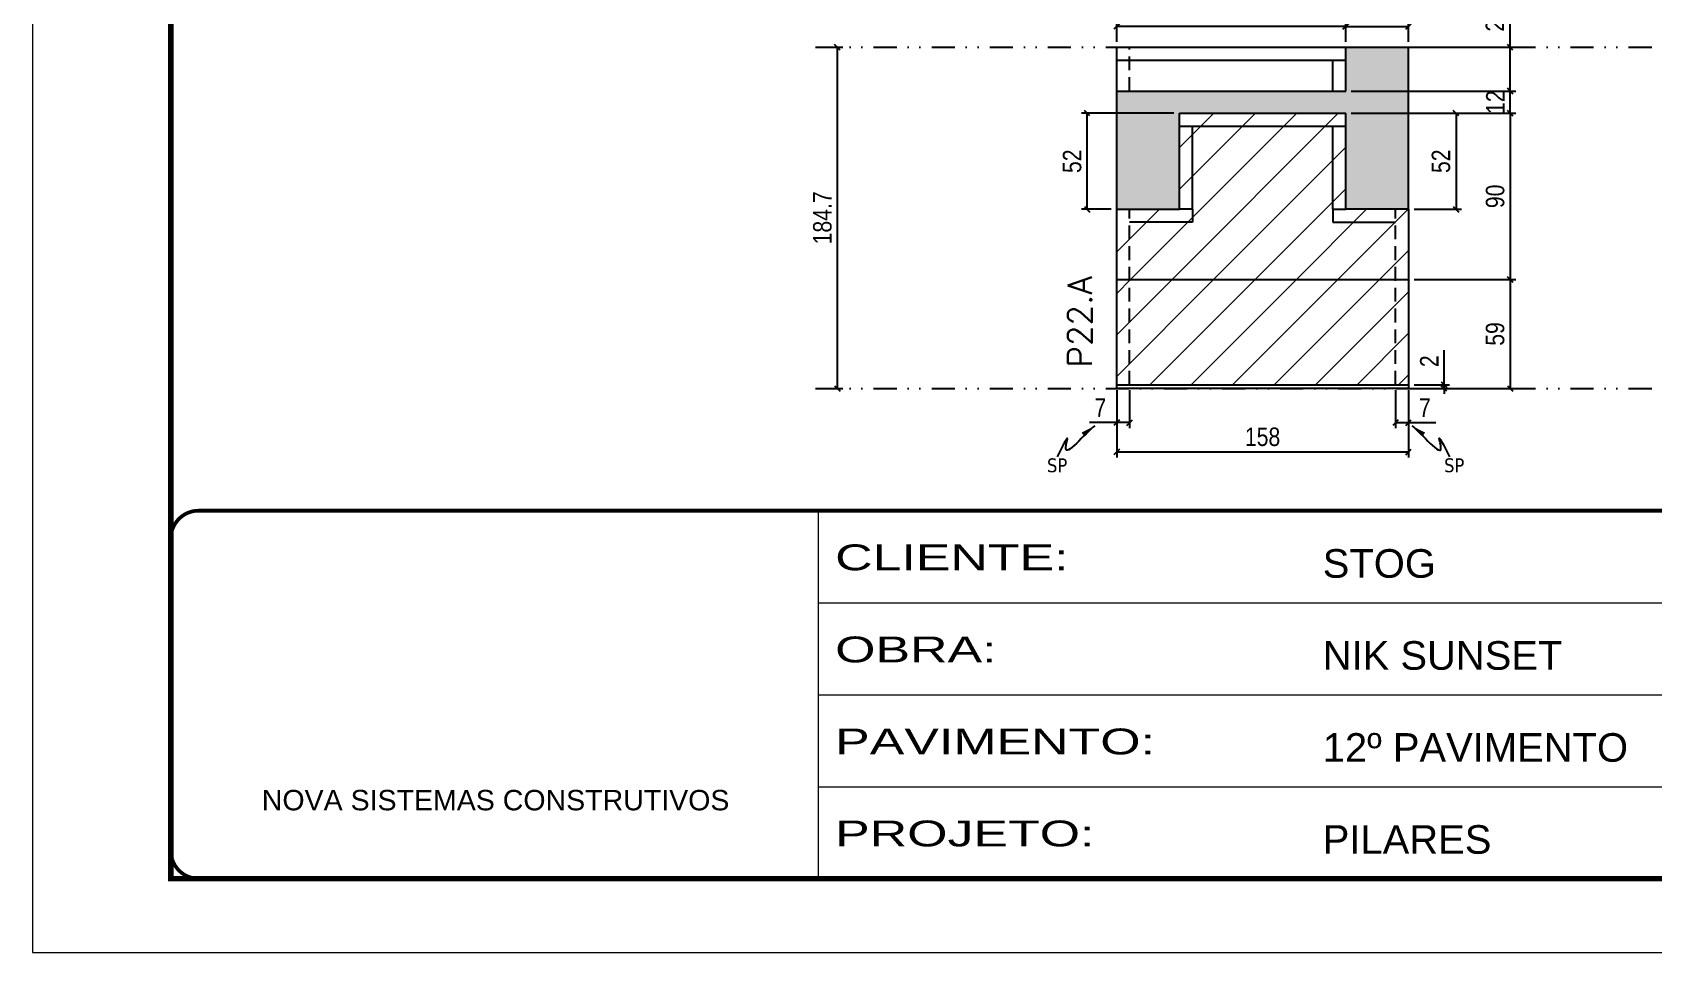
# Model space of a CAD drawing. Extents: x 808 to 7089, y -98 to 17032.
# Drawn here: x 808 to 1686, y 11388 to 11886 of the extents above; entities that cross this region are included whole.
import ezdxf

# ---------------------------------------------------------------- set-up
doc = ezdxf.new("R2010")
doc.units = 0
for name, pattern in [('CONTINUO', [0]), ('DASHED', [0.75, 0.5, -0.25]), ('DIVIDE2', [0.625, 0.25, -0.125, 0, -0.125, 0, -0.125]), ('HIDDEN', [0.375, 0.25, -0.125])]:
    doc.linetypes.add(name, pattern=pattern)
for name, color, linetype in [('COTA', 241, 'Continuous'), ('Nível', 160, 'Continuous'), ('Painéis', 200, 'Continuous'), ('SARR_2.2x7', 40, 'Continuous'), ('Sarrafo de Pressão', 42, 'HIDDEN'), ('texto', 7, 'Continuous')]:
    doc.layers.add(name, color=color, linetype=linetype)
for name, color, linetype, lineweight in [('Folhas', 255, 'Continuous', 9), ('REAPROVEITAMENTO', 251, 'Continuous', 9), ('SARRAFO DE PRESSAO', 251, 'DASHED', 9), ('Texto Seção', 7, 'Continuous', 15)]:
    doc.layers.add(name, color=color, linetype=linetype, lineweight=lineweight)
doc.styles.add('ARIAL', font='arial.ttf')
doc.styles.add('COTA TECNICA', font='techl___.ttf', dxfattribs={"height": 10})
doc.styles.add('COTA TECNICA-50', font='techl___.ttf', dxfattribs={"height": 10})
doc.styles.add('REGUA-120', font='ROMANS.shx', dxfattribs={"height": 15})
doc.styles.get("Standard").update_dxf_attribs({"font": 'arial.ttf'})
doc.styles.add('Tecnologia', font='')
doc.styles.get('Tecnologia').set_extended_font_data('Forgotten Futurist')
doc.dimstyles.new('COTA PAINEL-50', dxfattribs={"dimtxt": 10, "dimasz": 3, "dimexe": 3, "dimexo": 3, "dimgap": 3, "dimtad": 1, "dimdec": 1, "dimzin": 12, "dimdsep": 46, "dimtxsty": 'COTA TECNICA-50', "dimblk1": 'OBLIQUE', "dimblk2": 'OBLIQUE', "dimsah": 1, "dimcen": 0.9, "dimclrd": 4, "dimclre": 4, "dimclrt": 240, "dimadec": 1, "dimazin": 3, "dimtfac": 1, "dimtdec": 1, "dimtmove": 0, "dimatfit": 3, "dimfxl": 1, "dimtolj": 1, "dimtzin": 12, "dimarcsym": 0})
doc.dimstyles.new('PAINEL', dxfattribs={"dimtxt": 10, "dimasz": 3, "dimexe": 3, "dimexo": 3, "dimgap": 3, "dimtad": 1, "dimdec": 1, "dimzin": 12, "dimdsep": 46, "dimtxsty": 'COTA TECNICA', "dimblk1": 'OBLIQUE', "dimblk2": 'OBLIQUE', "dimsah": 1, "dimcen": 0.9, "dimclrd": 4, "dimclre": 4, "dimclrt": 240, "dimadec": 1, "dimazin": 3, "dimtfac": 1, "dimtdec": 1, "dimtmove": 0, "dimatfit": 3, "dimfxl": 1, "dimtolj": 1, "dimtzin": 12, "dimarcsym": 0})
doc.dimstyles.get("Standard").update_dxf_attribs({"dimtxt": 0.18, "dimasz": 0.18, "dimexe": 0.18, "dimexo": 0.0625, "dimgap": 0.09, "dimtad": 0, "dimtih": 1, "dimtoh": 1, "dimdec": 4, "dimzin": 0, "dimdsep": 46, "dimtxsty": 'Standard', "dimcen": 0.09, "dimadec": 0, "dimazin": 0, "dimtfac": 1, "dimtdec": 4, "dimtofl": 0, "dimtmove": 0, "dimatfit": 3, "dimfxl": 1, "dimtolj": 1, "dimtzin": 0, "dimarcsym": 0})

# ---------------------------------------------------------------- blocks, each defined once
blk = doc.blocks.new('9999999999')
at = {"color": 30, "linetype": 'CONTINUO'}
for p, q in [((98564.56, 34230.21), (98564.56, 34429.45)), ((98564.56, 34379.64), (99583.98, 34379.64)), ((98564.56, 34329.83), (99487.98, 34329.83)), ((98564.56, 34280.02), (99487.98, 34280.02))]:
    blk.add_line(p, q, dxfattribs=at)
at = {"color": 30, "linetype": 'CONTINUO', "const_width": 2}
blk.add_lwpolyline([(99583.98, 34230.21), (99583.98, 34414.45, 0.414214), (99568.98, 34429.45), (98228.98, 34429.45, 0.414214), (98213.98, 34414.45), (98213.98, 34245.21, 0.414214), (98228.98, 34230.21), (99583.98, 34230.21)], format="xyb", dxfattribs=at)
at = {"layer": 'Folhas'}
blk.add_lwpolyline([(98138.98, 34190.21), (99623.98, 34190.21), (99623.98, 35240.21), (98138.98, 35240.21)], close=True, dxfattribs=at)
at = {"layer": 'Folhas', "color": 30, "const_width": 3}
blk.add_lwpolyline([(98213.98, 34230.21), (99583.98, 34230.21), (99583.98, 35200.21), (98213.98, 35200.21)], close=True, dxfattribs=at)
at = {"color": 7, "linetype": 'Continuous', "ltscale": 5, "style": 'ARIAL'}
for s, height, p in [('STOG', 15.483, (98837.68, 34393.13)), ('NIK SUNSET', 15.483, (98837.68, 34343.32)), ('12º PAVIMENTO', 15.4829, (98837.68, 34293.51)), ('NOVA SISTEMAS CONSTRUTIVOS', 11.0592, (98263.19, 34267.21)), ('PILARES', 15.483, (98837.68, 34243.7))]:
    blk.add_text(s, height=height, dxfattribs=at).set_placement(p)
at = {"layer": 'Folhas', "color": 7, "style": 'Tecnologia', "width": 1.5}
for s, p in [('CLIENTE:', (98573.65, 34397.17)), ('OBRA:', (98573.65, 34347.31)), ('PAVIMENTO:', (98573.65, 34297.5)), ('PROJETO:', (98573.65, 34247.69))]:
    blk.add_text(s, height=14, dxfattribs=at).set_placement(p)
blk = doc.blocks.new('_Oblique')
at = {"color": 0, "linetype": 'ByBlock', "lineweight": -2}
blk.add_line((-0.5, -0.5), (0.5, 0.5), dxfattribs=at)
blk = doc.blocks.new('*D1465')
at = {"layer": 'COTA', "color": 4, "lineweight": -2, "transparency": 16777216}
for p, q in [((1395.3, 11692.59), (1395.3, 11656.23)), ((1553.3, 11692.59), (1553.3, 11656.23)), ((1395.3, 11659.23), (1553.3, 11659.23))]:
    blk.add_line(p, q, dxfattribs=at)
at = {"layer": 'Defpoints', "color": 0, "transparency": 16777216}
for p in [(1395.3, 11695.59), (1553.3, 11695.59), (1553.3, 11659.23)]:
    blk.add_point(p, dxfattribs=at)
at = {"layer": 'COTA', "color": 4, "lineweight": -2, "transparency": 16777216, "xscale": 3, "yscale": 3, "zscale": 3, "rotation": 180}
blk.add_blockref('_Oblique', (1395.3, 11659.23), dxfattribs=at)
at = {"layer": 'COTA', "color": 4, "lineweight": -2, "transparency": 16777216, "xscale": 3, "yscale": 3, "zscale": 3}
blk.add_blockref('_Oblique', (1553.3, 11659.23), dxfattribs=at)
at = {"layer": 'COTA', "color": 240, "transparency": 16777216, "insert": (1474.3, 11667.36), "char_height": 10, "attachment_point": 5, "style": 'COTA TECNICA'}
blk.add_mtext('\\A1;158', dxfattribs=at)
blk = doc.blocks.new('*D1466')
at = {"layer": 'COTA', "color": 4, "lineweight": -2, "transparency": 16777216}
for p, q in [((1395.3, 11690.59), (1395.3, 11672.08)), ((1402.3, 11692.59), (1402.3, 11672.08)), ((1395.3, 11675.08), (1380.57, 11675.08)), ((1402.3, 11675.08), (1395.3, 11675.08))]:
    blk.add_line(p, q, dxfattribs=at)
at = {"layer": 'Defpoints', "color": 0, "transparency": 16777216}
for p in [(1395.3, 11693.59), (1402.3, 11695.59), (1395.3, 11675.08)]:
    blk.add_point(p, dxfattribs=at)
at = {"layer": 'COTA', "color": 4, "lineweight": -2, "transparency": 16777216, "xscale": 3, "yscale": 3, "zscale": 3, "rotation": 180}
blk.add_blockref('_Oblique', (1395.3, 11675.08), dxfattribs=at)
at = {"layer": 'COTA', "color": 4, "lineweight": -2, "transparency": 16777216, "xscale": 3, "yscale": 3, "zscale": 3}
blk.add_blockref('_Oblique', (1402.3, 11675.08), dxfattribs=at)
at = {"layer": 'COTA', "color": 240, "transparency": 16777216, "insert": (1386.43, 11683.15), "char_height": 10, "attachment_point": 5, "style": 'COTA TECNICA-50'}
blk.add_mtext('\\A1;7', dxfattribs=at)
blk = doc.blocks.new('*D1467')
at = {"layer": 'COTA', "color": 4, "lineweight": -2, "transparency": 16777216}
for p, q in [((1546.3, 11692.59), (1546.3, 11672.08)), ((1553.3, 11690.59), (1553.3, 11672.08)), ((1546.3, 11675.08), (1553.3, 11675.08)), ((1553.3, 11675.08), (1568.03, 11675.08))]:
    blk.add_line(p, q, dxfattribs=at)
at = {"layer": 'Defpoints', "color": 0, "transparency": 16777216}
for p in [(1546.3, 11695.59), (1553.3, 11693.59), (1553.3, 11675.08)]:
    blk.add_point(p, dxfattribs=at)
at = {"layer": 'COTA', "color": 4, "lineweight": -2, "transparency": 16777216, "xscale": 3, "yscale": 3, "zscale": 3, "rotation": 180}
blk.add_blockref('_Oblique', (1546.3, 11675.08), dxfattribs=at)
at = {"layer": 'COTA', "color": 4, "lineweight": -2, "transparency": 16777216, "xscale": 3, "yscale": 3, "zscale": 3}
blk.add_blockref('_Oblique', (1553.3, 11675.08), dxfattribs=at)
at = {"layer": 'COTA', "color": 240, "transparency": 16777216, "insert": (1562.17, 11683.15), "char_height": 10, "attachment_point": 5, "style": 'COTA TECNICA-50'}
blk.add_mtext('\\A1;7', dxfattribs=at)
blk = doc.blocks.new('*D1468')
at = {"layer": 'COTA', "color": 4, "lineweight": -2, "transparency": 16777216}
for p, q in [((1572.56, 11695.59), (1572.56, 11714.39)), ((1556.3, 11695.59), (1575.56, 11695.59)), ((1556.3, 11693.59), (1575.56, 11693.59)), ((1572.56, 11693.59), (1572.56, 11695.59)), ((1572.56, 11693.59), (1572.56, 11690.59))]:
    blk.add_line(p, q, dxfattribs=at)
at = {"layer": 'Defpoints', "color": 0, "transparency": 16777216}
for p in [(1553.3, 11695.59), (1553.3, 11693.59), (1572.56, 11693.59)]:
    blk.add_point(p, dxfattribs=at)
at = {"layer": 'COTA', "color": 4, "lineweight": -2, "transparency": 16777216, "xscale": 3, "yscale": 3, "zscale": 3}
for p, rotation in [((1572.56, 11695.59), 270), ((1572.56, 11693.59), 90)]:
    blk.add_blockref('_Oblique', p, dxfattribs=dict(at, rotation=rotation))
at = {"layer": 'COTA', "color": 240, "transparency": 16777216, "insert": (1564.56, 11708.34), "char_height": 10, "attachment_point": 5, "rotation": 90, "style": 'COTA TECNICA-50'}
blk.add_mtext('\\A1;2', dxfattribs=at)
blk = doc.blocks.new('*D1469')
at = {"layer": 'COTA', "color": 4, "lineweight": -2, "transparency": 16777216}
for p, q in [((1522.3, 11854.59), (1611.38, 11854.59)), ((1608.38, 11842.59), (1608.38, 11854.59)), ((1556.3, 11842.59), (1611.38, 11842.59))]:
    blk.add_line(p, q, dxfattribs=at)
at = {"layer": 'Defpoints', "color": 0, "transparency": 16777216}
for p in [(1519.3, 11854.59), (1608.38, 11854.59), (1553.3, 11842.59)]:
    blk.add_point(p, dxfattribs=at)
at = {"layer": 'COTA', "color": 4, "lineweight": -2, "transparency": 16777216, "xscale": 3, "yscale": 3, "zscale": 3}
for p, rotation in [((1608.38, 11854.59), 90), ((1608.38, 11842.59), 270)]:
    blk.add_blockref('_Oblique', p, dxfattribs=dict(at, rotation=rotation))
at = {"layer": 'COTA', "color": 240, "transparency": 16777216, "insert": (1600.32, 11848.59), "char_height": 10, "attachment_point": 5, "rotation": 90, "style": 'COTA TECNICA-50'}
blk.add_mtext('\\A1;12', dxfattribs=at)
blk = doc.blocks.new('*D1470')
at = {"layer": 'COTA', "color": 4, "lineweight": -2, "transparency": 16777216}
for p, q in [((1556.3, 11842.59), (1611.38, 11842.59)), ((1608.38, 11842.59), (1608.38, 11752.59)), ((1556.3, 11752.59), (1611.38, 11752.59))]:
    blk.add_line(p, q, dxfattribs=at)
at = {"layer": 'Defpoints', "color": 0, "transparency": 16777216}
for p in [(1553.3, 11842.59), (1553.3, 11752.59), (1608.38, 11752.59)]:
    blk.add_point(p, dxfattribs=at)
at = {"layer": 'COTA', "color": 4, "lineweight": -2, "transparency": 16777216, "xscale": 3, "yscale": 3, "zscale": 3}
for p, rotation in [((1608.38, 11842.59), 90), ((1608.38, 11752.59), 270)]:
    blk.add_blockref('_Oblique', p, dxfattribs=dict(at, rotation=rotation))
at = {"layer": 'COTA', "color": 240, "transparency": 16777216, "insert": (1600.25, 11797.59), "char_height": 10, "attachment_point": 5, "rotation": 90, "style": 'COTA TECNICA-50'}
blk.add_mtext('\\A1;90', dxfattribs=at)
blk = doc.blocks.new('*D1490')
at = {"layer": 'COTA', "color": 4, "lineweight": -2, "transparency": 16777216}
for p, q in [((1426.3, 11842.59), (1376.31, 11842.59)), ((1379.31, 11790.59), (1379.31, 11842.59)), ((1392.3, 11790.59), (1376.31, 11790.59))]:
    blk.add_line(p, q, dxfattribs=at)
at = {"layer": 'Defpoints', "color": 0, "transparency": 16777216}
for p in [(1379.31, 11842.59), (1429.3, 11842.59), (1395.3, 11790.59)]:
    blk.add_point(p, dxfattribs=at)
at = {"layer": 'COTA', "color": 4, "lineweight": -2, "transparency": 16777216, "xscale": 3, "yscale": 3, "zscale": 3}
for p, rotation in [((1379.31, 11842.59), 90), ((1379.31, 11790.59), 270)]:
    blk.add_blockref('_Oblique', p, dxfattribs=dict(at, rotation=rotation))
at = {"layer": 'COTA', "color": 240, "transparency": 16777216, "insert": (1371.2, 11816.59), "char_height": 10, "attachment_point": 5, "rotation": 90, "style": 'COTA TECNICA'}
blk.add_mtext('\\A1;52', dxfattribs=at)
blk = doc.blocks.new('*D1491')
at = {"layer": 'COTA', "color": 4, "lineweight": -2, "transparency": 16777216}
for p, q in [((1522.3, 11842.59), (1582.06, 11842.59)), ((1579.06, 11842.59), (1579.06, 11790.59)), ((1556.3, 11790.59), (1582.06, 11790.59))]:
    blk.add_line(p, q, dxfattribs=at)
at = {"layer": 'Defpoints', "color": 0, "transparency": 16777216}
for p in [(1519.3, 11842.59), (1553.3, 11790.59), (1579.06, 11790.59)]:
    blk.add_point(p, dxfattribs=at)
at = {"layer": 'COTA', "color": 4, "lineweight": -2, "transparency": 16777216, "xscale": 3, "yscale": 3, "zscale": 3}
for p, rotation in [((1579.06, 11842.59), 90), ((1579.06, 11790.59), 270)]:
    blk.add_blockref('_Oblique', p, dxfattribs=dict(at, rotation=rotation))
at = {"layer": 'COTA', "color": 240, "transparency": 16777216, "insert": (1570.95, 11816.59), "char_height": 10, "attachment_point": 5, "rotation": 90, "style": 'COTA TECNICA'}
blk.add_mtext('\\A1;52', dxfattribs=at)
blk = doc.blocks.new('*D1492')
at = {"layer": 'COTA', "color": 4, "lineweight": -2, "transparency": 16777216}
for p, q in [((1519.3, 11881.29), (1519.3, 11892.54)), ((1519.3, 11889.54), (1553.3, 11889.54)), ((1553.3, 11881.29), (1553.3, 11892.54))]:
    blk.add_line(p, q, dxfattribs=at)
at = {"layer": 'Defpoints', "color": 0, "transparency": 16777216}
for p in [(1553.3, 11889.54), (1519.3, 11878.29), (1553.3, 11878.29)]:
    blk.add_point(p, dxfattribs=at)
at = {"layer": 'COTA', "color": 4, "lineweight": -2, "transparency": 16777216, "xscale": 3, "yscale": 3, "zscale": 3, "rotation": 180}
blk.add_blockref('_Oblique', (1519.3, 11889.54), dxfattribs=at)
at = {"layer": 'COTA', "color": 4, "lineweight": -2, "transparency": 16777216, "xscale": 3, "yscale": 3, "zscale": 3}
blk.add_blockref('_Oblique', (1553.3, 11889.54), dxfattribs=at)
at = {"layer": 'COTA', "color": 240, "transparency": 16777216, "insert": (1536.3, 11897.76), "char_height": 10, "attachment_point": 5, "style": 'COTA TECNICA'}
blk.add_mtext('\\A1;34', dxfattribs=at)
blk = doc.blocks.new('*D1471')
at = {"layer": 'COTA', "color": 4, "lineweight": -2, "transparency": 16777216}
for p, q in [((1235.21, 11878.29), (1247.07, 11878.29)), ((1244.07, 11693.59), (1244.07, 11878.29)), ((1235.21, 11693.59), (1247.07, 11693.59))]:
    blk.add_line(p, q, dxfattribs=at)
at = {"layer": 'Defpoints', "color": 0, "transparency": 16777216}
for p in [(1232.21, 11878.29), (1244.07, 11878.29), (1232.21, 11693.59)]:
    blk.add_point(p, dxfattribs=at)
at = {"layer": 'COTA', "color": 4, "lineweight": -2, "transparency": 16777216, "xscale": 3, "yscale": 3, "zscale": 3}
for p, rotation in [((1244.07, 11878.29), 90), ((1244.07, 11693.59), 270)]:
    blk.add_blockref('_Oblique', p, dxfattribs=dict(at, rotation=rotation))
at = {"layer": 'COTA', "color": 240, "transparency": 16777216, "insert": (1235.97, 11785.94), "char_height": 10, "attachment_point": 5, "rotation": 90, "style": 'COTA TECNICA-50'}
blk.add_mtext('\\A1;184.7', dxfattribs=at)
blk = doc.blocks.new('*D1493')
at = {"layer": 'COTA', "color": 4, "lineweight": -2, "transparency": 16777216}
for p, q in [((1608.38, 11878.29), (1608.38, 11914.56)), ((1522.3, 11878.29), (1611.38, 11878.29)), ((1608.38, 11854.59), (1608.38, 11878.29)), ((1522.3, 11854.59), (1611.38, 11854.59))]:
    blk.add_line(p, q, dxfattribs=at)
at = {"layer": 'Defpoints', "color": 0, "transparency": 16777216}
for p in [(1519.3, 11878.29), (1608.38, 11878.29), (1519.3, 11854.59)]:
    blk.add_point(p, dxfattribs=at)
at = {"layer": 'COTA', "color": 4, "lineweight": -2, "transparency": 16777216, "xscale": 3, "yscale": 3, "zscale": 3}
for p, rotation in [((1608.38, 11878.29), 90), ((1608.38, 11854.59), 270)]:
    blk.add_blockref('_Oblique', p, dxfattribs=dict(at, rotation=rotation))
at = {"layer": 'COTA', "color": 240, "transparency": 16777216, "insert": (1600.16, 11897.92), "char_height": 10, "attachment_point": 5, "rotation": 90, "style": 'COTA TECNICA'}
blk.add_mtext('\\A1;23.7', dxfattribs=at)
blk = doc.blocks.new('*D1498')
at = {"layer": 'COTA', "color": 4, "lineweight": -2, "transparency": 16777216}
for p, q in [((1395.3, 11881.29), (1395.3, 11892.54)), ((1519.3, 11889.54), (1395.3, 11889.54)), ((1519.3, 11881.29), (1519.3, 11892.54))]:
    blk.add_line(p, q, dxfattribs=at)
at = {"layer": 'Defpoints', "color": 0, "transparency": 16777216}
for p in [(1395.3, 11889.54), (1395.3, 11878.29), (1519.3, 11878.29)]:
    blk.add_point(p, dxfattribs=at)
at = {"layer": 'COTA', "color": 4, "lineweight": -2, "transparency": 16777216, "xscale": 3, "yscale": 3, "zscale": 3, "rotation": 180}
blk.add_blockref('_Oblique', (1395.3, 11889.54), dxfattribs=at)
at = {"layer": 'COTA', "color": 4, "lineweight": -2, "transparency": 16777216, "xscale": 3, "yscale": 3, "zscale": 3}
blk.add_blockref('_Oblique', (1519.3, 11889.54), dxfattribs=at)
at = {"layer": 'COTA', "color": 240, "transparency": 16777216, "insert": (1457.3, 11897.62), "char_height": 10, "attachment_point": 5, "style": 'COTA TECNICA'}
blk.add_mtext('\\A1;124', dxfattribs=at)
blk = doc.blocks.new('*D1499')
at = {"layer": 'COTA', "color": 4, "lineweight": -2, "transparency": 16777216}
for p, q in [((1556.3, 11752.59), (1611.38, 11752.59)), ((1608.38, 11752.59), (1608.38, 11693.59)), ((1556.3, 11693.59), (1611.38, 11693.59))]:
    blk.add_line(p, q, dxfattribs=at)
at = {"layer": 'Defpoints', "color": 0, "transparency": 16777216}
for p in [(1553.3, 11752.59), (1553.3, 11693.59), (1608.38, 11693.59)]:
    blk.add_point(p, dxfattribs=at)
at = {"layer": 'COTA', "color": 4, "lineweight": -2, "transparency": 16777216, "xscale": 3, "yscale": 3, "zscale": 3}
for p, rotation in [((1608.38, 11752.59), 90), ((1608.38, 11693.59), 270)]:
    blk.add_blockref('_Oblique', p, dxfattribs=dict(at, rotation=rotation))
at = {"layer": 'COTA', "color": 240, "transparency": 16777216, "insert": (1600.24, 11723.09), "char_height": 10, "attachment_point": 5, "rotation": 90, "style": 'COTA TECNICA'}
blk.add_mtext('\\A1;59', dxfattribs=at)

msp = doc.modelspace()

# ---------------------------------------------------------------- hatches: boundary and pattern name
at = {"layer": 'COTA', "linetype": 'ByBlock'}
h = msp.add_hatch(dxfattribs=at)
h.set_pattern_fill('AR-CONC', color=256, scale=0.03)
h.paths.add_polyline_path([(1553.3, 11878.29), (1519.3, 11878.29), (1519.3, 11854.59), (1395.3, 11854.59), (1395.3, 11790.59), (1429.3, 11790.59), (1429.3, 11842.59), (1519.3, 11842.59), (1519.3, 11790.59), (1553.3, 11790.59)])
at = {"layer": 'REAPROVEITAMENTO'}
h = msp.add_hatch(dxfattribs=at)
h.set_pattern_fill('ANSI31', color=256, scale=5)
h.paths.add_polyline_path([(1429.3, 11842.59), (1429.3, 11790.59), (1395.3, 11790.59), (1395.3, 11752.59), (1553.3, 11752.59), (1553.3, 11790.59), (1519.3, 11790.59), (1519.3, 11842.59)])
h = msp.add_hatch(dxfattribs=at)
h.set_pattern_fill('ANSI31', color=256, scale=5)
h.paths.add_polyline_path([(1395.3, 11752.59), (1395.3, 11695.59), (1553.3, 11695.59), (1553.3, 11752.59)])

# ---------------------------------------------------------------- linework, layer by layer
at = {"layer": 'COTA', "linetype": 'ByBlock'}
for p, q in [((1519.3, 11878.29), (1553.3, 11878.29)), ((1553.3, 11790.59), (1553.3, 11878.29)), ((1395.3, 11854.59), (1395.3, 11854.59)), ((1395.3, 11790.59), (1395.3, 11854.59))]:
    msp.add_line(p, q, dxfattribs=at)
at = {"layer": 'Nível', "color": 4, "linetype": 'DIVIDE2', "ltscale": 50}
for p, q in [((1232.21, 11878.29), (2253.17, 11878.29)), ((1232.21, 11693.59), (2253.17, 11693.59))]:
    msp.add_line(p, q, dxfattribs=at)
at = {"layer": 'Painéis'}
for p, q in [((1395.3, 11854.59), (1395.3, 11878.29)), ((1395.3, 11878.29), (1519.3, 11878.29)), ((1519.3, 11854.59), (1519.3, 11878.29)), ((1395.3, 11854.59), (1519.3, 11854.59)), ((1429.3, 11790.59), (1429.3, 11842.59)), ((1429.3, 11842.59), (1519.3, 11842.59)), ((1519.3, 11790.59), (1519.3, 11842.59)), ((1395.3, 11695.59), (1395.3, 11790.59)), ((1395.3, 11790.59), (1429.3, 11790.59)), ((1553.3, 11790.59), (1519.3, 11790.59)), ((1553.3, 11790.59), (1553.3, 11695.59)), ((1395.3, 11752.59), (1553.3, 11752.59)), ((1395.3, 11695.59), (1553.3, 11695.59)), ((1395.3, 11693.59), (1395.3, 11695.59)), ((1395.3, 11695.59), (1553.3, 11695.59)), ((1553.3, 11693.59), (1395.3, 11693.59)), ((1553.3, 11695.59), (1553.3, 11693.59))]:
    msp.add_line(p, q, dxfattribs=at)
at = {"layer": 'SARR_2.2x7'}
for p, q in [((1395.3, 11871.29), (1519.3, 11871.29)), ((1512.3, 11854.59), (1512.3, 11871.29)), ((1429.3, 11835.59), (1519.3, 11835.59)), ((1436.3, 11790.59), (1436.3, 11835.59)), ((1512.3, 11790.59), (1512.3, 11835.59)), ((1436.3, 11790.59), (1429.3, 11790.59)), ((1436.3, 11790.59), (1436.3, 11783.59)), ((1512.3, 11790.59), (1519.3, 11790.59)), ((1512.3, 11790.59), (1512.3, 11783.59)), ((1436.3, 11783.59), (1402.3, 11783.59)), ((1512.3, 11783.59), (1546.3, 11783.59))]:
    msp.add_line(p, q, dxfattribs=at)
at = {"layer": 'Sarrafo de Pressão', "ltscale": 30}
for p, q in [((1402.3, 11854.59), (1402.3, 11878.29)), ((1402.3, 11695.59), (1402.3, 11790.59)), ((1546.3, 11695.59), (1546.3, 11790.59))]:
    msp.add_line(p, q, dxfattribs=at)

# ---------------------------------------------------------------- block references
at = {"layer": 'SARRAFO DE PRESSAO', "color": 6, "linetype": 'ByBlock'}
msp.add_blockref('9999999999', (-97330.81, -22802.03), dxfattribs=at)

# ---------------------------------------------------------------- texts
at = {"layer": 'texto', "color": 0, "char_height": 7.5, "attachment_point": 5}
for insert in [(1363.05, 11651.91), (1578.08, 11651.91)]:
    msp.add_mtext('{\\fTahoma|b0|i0|c0|p34;\\C4;SP}', dxfattribs=dict(at, insert=insert))
at = {"layer": 'Texto Seção', "insert": (1381.83, 11704.84), "char_height": 13, "width": 285.3299, "attachment_point": 7, "rotation": 90, "style": 'REGUA-120'}
msp.add_mtext('P22.A', dxfattribs=at)

# ---------------------------------------------------------------- dimensions: what is measured, and where the dimension line sits
at = {"layer": 'COTA'}
for base, p1, p2, angle, dimstyle, picture, middle in [((1608.38, 11878.29), (1519.3, 11854.59), (1519.3, 11878.29), 90, 'PAINEL', '*D1493', (1600.16, 11897.92)), ((1244.07, 11878.29), (1232.21, 11693.59), (1232.21, 11878.29), 90, 'COTA PAINEL-50', '*D1471', (1235.97, 11785.94)), ((1379.31, 11842.59), (1395.3, 11790.59), (1429.3, 11842.59), 90, 'PAINEL', '*D1490', (1371.2, 11816.59)), ((1579.06, 11790.59), (1519.3, 11842.59), (1553.3, 11790.59), 90, 'PAINEL', '*D1491', (1570.95, 11816.59)), ((1608.38, 11752.59), (1553.3, 11842.59), (1553.3, 11752.59), 90, 'COTA PAINEL-50', '*D1470', (1600.25, 11797.59)), ((1608.38, 11693.59), (1553.3, 11752.59), (1553.3, 11693.59), 90, 'PAINEL', '*D1499', (1600.24, 11723.09)), ((1395.3, 11675.08), (1402.3, 11695.59), (1395.3, 11693.59), 180, 'COTA PAINEL-50', '*D1466', (1386.43, 11683.15))]:
    dim = msp.add_linear_dim(base=base, p1=p1, p2=p2, angle=angle, dimstyle=dimstyle, dxfattribs=at)
    dim.commit()
    dim.dimension.update_dxf_attribs({"geometry": picture, "text_midpoint": middle})
for base, p1, p2, dimstyle, picture, middle in [((1395.3, 11889.54), (1519.3, 11878.29), (1395.3, 11878.29), 'PAINEL', '*D1498', (1457.3, 11897.62)), ((1553.3, 11889.54), (1519.3, 11878.29), (1553.3, 11878.29), 'PAINEL', '*D1492', (1536.3, 11897.76)), ((1553.3, 11675.08), (1546.3, 11695.59), (1553.3, 11693.59), 'COTA PAINEL-50', '*D1467', (1562.17, 11683.15))]:
    dim = msp.add_linear_dim(base=base, p1=p1, p2=p2, dimstyle=dimstyle, dxfattribs=at)
    dim.commit()
    dim.dimension.update_dxf_attribs({"geometry": picture, "text_midpoint": middle})
for base, p1, p2, picture, middle in [((1608.38, 11854.59), (1553.3, 11842.59), (1519.3, 11854.59), '*D1469', (1608.38, 11848.59)), ((1572.56, 11693.59), (1553.3, 11695.59), (1553.3, 11693.59), '*D1468', (1572.56, 11708.34))]:
    dim = msp.add_linear_dim(base=base, p1=p1, p2=p2, angle=90, dimstyle='COTA PAINEL-50', dxfattribs=at)
    dim.commit()
    dim.dimension.update_dxf_attribs({"geometry": picture, "text_midpoint": middle, "dimtype": 160})
dim = msp.add_linear_dim(base=(1553.3, 11659.23), p1=(1395.3, 11695.59), p2=(1553.3, 11695.59), dimstyle='PAINEL', override={"dimarcsym": 2}, dxfattribs=at)
dim.commit()
dim.dimension.update_dxf_attribs({"geometry": '*D1465', "text_midpoint": (1474.3, 11667.36)})

# ---------------------------------------------------------------- leaders
at = {"layer": 'COTA', "path_type": 1}
for points in [[(1383.47, 11673.41), (1367.69, 11661.57), (1368.61, 11666.38), (1363.06, 11656.6)], [(1555.13, 11673.41), (1570.91, 11661.57), (1569.99, 11666.38), (1575.54, 11656.6)]]:
    msp.add_leader(points, dimstyle='Standard', override={"dimasz": 8}, dxfattribs=at)

doc.saveas('drawing.dxf')
